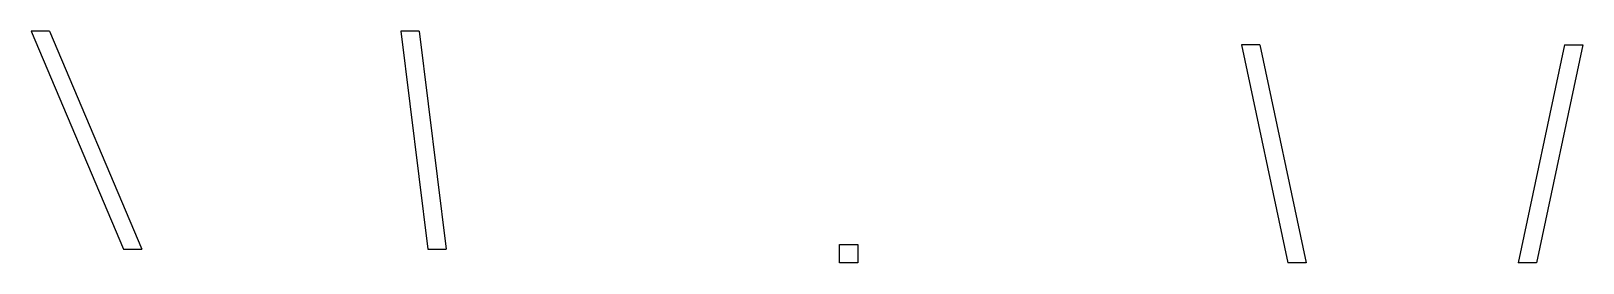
# Model space of a CAD drawing. Header units: inches. Extents: x 12.8 to 29.6, y 16.7 to 19.2.
import ezdxf

# ---------------------------------------------------------------- set-up
doc = ezdxf.new("R2010")
doc.units = ezdxf.units.IN
doc.header["$MEASUREMENT"] = 0
doc.layers.add('Cadru', color=1, linetype='Continuous')

msp = doc.modelspace()

# ---------------------------------------------------------------- linework, layer by layer
at = {"layer": 'Cadru'}
for p, q in [((12.958, 19.21), (12.758, 19.21)), ((12.758, 19.21), (13.762, 16.846)), ((12.958, 19.21), (13.962, 16.846)), ((16.971, 19.21), (16.771, 19.21)), ((16.771, 19.21), (17.062, 16.846)), ((16.971, 19.21), (17.262, 16.846)), ((26.091, 19.059), (25.891, 19.059)), ((25.891, 19.059), (26.394, 16.695)), ((26.091, 19.059), (26.594, 16.695)), ((29.396, 19.059), (28.894, 16.695)), ((29.596, 19.059), (29.094, 16.695)), ((29.396, 19.059), (29.596, 19.059)), ((13.762, 16.846), (13.962, 16.846)), ((17.062, 16.846), (17.262, 16.846)), ((26.594, 16.695), (26.394, 16.695)), ((29.094, 16.695), (28.894, 16.695))]:
    msp.add_line(p, q, dxfattribs=at)
msp.add_lwpolyline([(21.53, 16.895), (21.73, 16.895), (21.73, 16.695), (21.53, 16.695)], close=True, dxfattribs=at)

doc.saveas('drawing.dxf')
